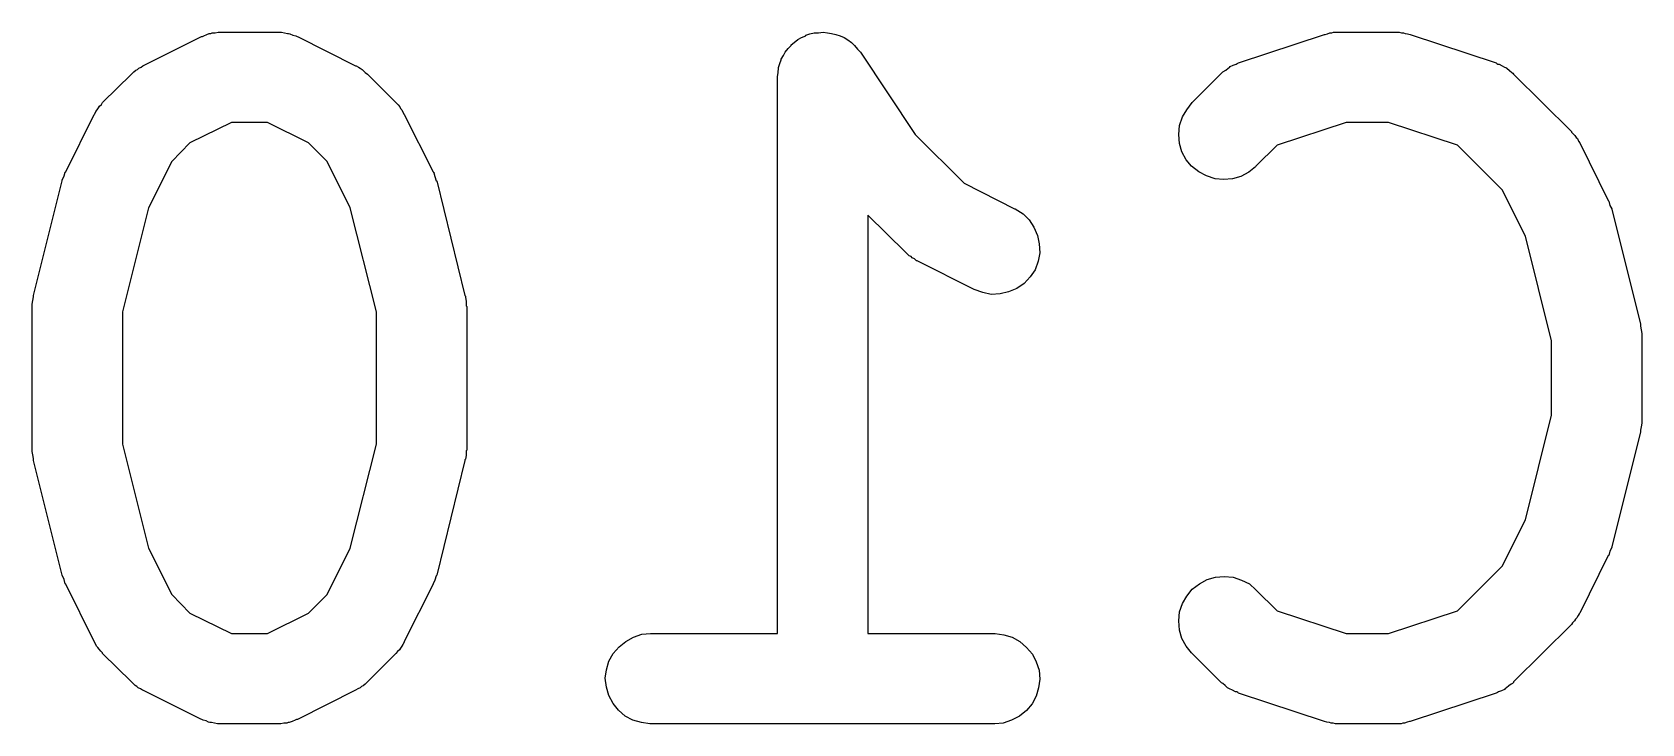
# Model space of a CAD drawing. Extents: x 99.9 to 130.1, y -164.7 to -96.1.
# Drawn here: x 117.463 to 120.137, y -119.896 to -118.746 of the extents above; entities that cross this region are included whole.
import ezdxf

# ---------------------------------------------------------------- set-up
doc = ezdxf.new("R2010")
doc.units = 0
doc.layers.add('BLACK', color=7, linetype='CONTINUOUS')

msp = doc.modelspace()

# ---------------------------------------------------------------- linework, layer by layer
at = {"layer": 'BLACK', "linetype": 'CONTINUOUS'}
for p, q in [((117.746, -118.753), (117.748, -118.752)), ((117.748, -118.752), (117.753, -118.75)), ((117.753, -118.75), (117.757, -118.748)), ((117.757, -118.748), (117.76, -118.748)), ((117.76, -118.748), (117.762, -118.747)), ((117.762, -118.747), (117.767, -118.747)), ((117.767, -118.747), (117.772, -118.746)), ((117.772, -118.746), (117.774, -118.746)), ((117.774, -118.746), (117.776, -118.746)), ((117.776, -118.746), (117.871, -118.746)), ((117.871, -118.746), (117.872, -118.746)), ((117.872, -118.746), (117.875, -118.746)), ((117.875, -118.746), (117.877, -118.746)), ((117.877, -118.746), (117.882, -118.747)), ((117.882, -118.747), (117.887, -118.748)), ((117.887, -118.748), (117.889, -118.748)), ((117.889, -118.748), (117.891, -118.749)), ((117.891, -118.749), (117.896, -118.751)), ((117.896, -118.751), (117.901, -118.752)), ((117.901, -118.752), (117.903, -118.753)), ((118.741, -118.755), (118.748, -118.752)), ((118.748, -118.751), (118.755, -118.749)), ((118.748, -118.752), (118.748, -118.751)), ((118.748, -118.751), (118.748, -118.751)), ((118.755, -118.749), (118.762, -118.747)), ((118.762, -118.747), (118.762, -118.747)), ((118.762, -118.747), (118.762, -118.747)), ((118.762, -118.747), (118.769, -118.747)), ((118.769, -118.747), (118.777, -118.746)), ((118.777, -118.746), (118.777, -118.746)), ((118.777, -118.746), (118.784, -118.747)), ((118.777, -118.746), (118.777, -118.746)), ((118.784, -118.747), (118.791, -118.748)), ((118.791, -118.748), (118.791, -118.748)), ((118.791, -118.748), (118.791, -118.748)), ((118.791, -118.748), (118.798, -118.75)), ((118.798, -118.75), (118.805, -118.752)), ((118.805, -118.752), (118.805, -118.752)), ((118.805, -118.752), (118.805, -118.752)), ((118.805, -118.752), (118.812, -118.755)), ((119.467, -118.797), (119.61, -118.75)), ((119.61, -118.75), (119.611, -118.75)), ((119.611, -118.75), (119.615, -118.749)), ((119.615, -118.749), (119.619, -118.747)), ((119.619, -118.747), (119.622, -118.747)), ((119.622, -118.747), (119.625, -118.746)), ((119.625, -118.746), (119.629, -118.746)), ((119.629, -118.746), (119.633, -118.746)), ((119.633, -118.746), (119.729, -118.746)), ((119.729, -118.746), (119.73, -118.746)), ((119.73, -118.746), (119.734, -118.746)), ((119.734, -118.746), (119.738, -118.747)), ((119.738, -118.747), (119.741, -118.747)), ((119.741, -118.747), (119.744, -118.748)), ((119.744, -118.748), (119.748, -118.749)), ((119.748, -118.749), (119.752, -118.75)), ((119.752, -118.75), (119.895, -118.797)), ((117.647, -118.802), (117.743, -118.754)), ((117.743, -118.754), (117.744, -118.753)), ((117.744, -118.753), (117.746, -118.753)), ((117.903, -118.753), (117.905, -118.754)), ((117.905, -118.754), (118, -118.802)), ((118.711, -118.785), (118.714, -118.779)), ((118.714, -118.779), (118.719, -118.773)), ((118.714, -118.779), (118.714, -118.779)), ((118.714, -118.779), (118.714, -118.779)), ((118.719, -118.773), (118.724, -118.768)), ((118.724, -118.767), (118.729, -118.763)), ((118.724, -118.768), (118.724, -118.767)), ((118.724, -118.767), (118.724, -118.767)), ((118.729, -118.763), (118.735, -118.758)), ((118.735, -118.758), (118.741, -118.755)), ((118.735, -118.758), (118.735, -118.758)), ((118.735, -118.758), (118.735, -118.758)), ((118.812, -118.755), (118.818, -118.759)), ((118.818, -118.759), (118.818, -118.759)), ((118.818, -118.759), (118.818, -118.759)), ((118.818, -118.759), (118.824, -118.763)), ((118.824, -118.763), (118.829, -118.768)), ((118.829, -118.768), (118.829, -118.768)), ((118.829, -118.768), (118.829, -118.768)), ((118.829, -118.768), (118.834, -118.774)), ((118.834, -118.774), (118.839, -118.779)), ((118.839, -118.779), (118.93, -118.916)), ((117.64, -118.806), (117.644, -118.804)), ((117.644, -118.804), (117.647, -118.802)), ((118, -118.802), (118.001, -118.802)), ((118.001, -118.802), (118.005, -118.804)), ((118.005, -118.804), (118.008, -118.806)), ((118.703, -118.805), (118.705, -118.798)), ((118.703, -118.806), (118.703, -118.805)), ((118.703, -118.805), (118.703, -118.805)), ((118.705, -118.798), (118.707, -118.792)), ((118.707, -118.791), (118.711, -118.785)), ((118.707, -118.792), (118.707, -118.791)), ((118.707, -118.792), (118.707, -118.792)), ((119.45, -118.806), (119.452, -118.805)), ((119.452, -118.805), (119.453, -118.803)), ((119.453, -118.803), (119.458, -118.801)), ((119.458, -118.801), (119.463, -118.799)), ((119.463, -118.799), (119.465, -118.798)), ((119.465, -118.798), (119.467, -118.797)), ((119.895, -118.797), (119.896, -118.798)), ((119.896, -118.798), (119.898, -118.799)), ((119.898, -118.799), (119.9, -118.799)), ((119.9, -118.799), (119.905, -118.802)), ((119.905, -118.802), (119.909, -118.804)), ((119.909, -118.804), (119.911, -118.805)), ((119.911, -118.805), (119.913, -118.806)), ((117.58, -118.863), (117.628, -118.816)), ((117.628, -118.816), (117.629, -118.815)), ((117.629, -118.815), (117.632, -118.812)), ((117.632, -118.812), (117.635, -118.809)), ((117.635, -118.809), (117.638, -118.808)), ((117.638, -118.808), (117.64, -118.806)), ((118.008, -118.806), (118.011, -118.808)), ((118.011, -118.808), (118.013, -118.81)), ((118.013, -118.81), (118.016, -118.813)), ((118.016, -118.813), (118.02, -118.816)), ((118.02, -118.816), (118.067, -118.863)), ((118.701, -118.82), (118.702, -118.813)), ((118.701, -118.821), (118.701, -118.82)), ((118.701, -118.82), (118.701, -118.82)), ((118.701, -118.82), (118.701, -118.82)), ((118.701, -118.82), (118.701, -118.82)), ((118.701, -119.746), (118.701, -118.821)), ((118.702, -118.813), (118.703, -118.806)), ((119.39, -118.863), (119.437, -118.816)), ((119.437, -118.816), (119.438, -118.815)), ((119.438, -118.815), (119.44, -118.813)), ((119.44, -118.813), (119.441, -118.812)), ((119.441, -118.812), (119.446, -118.809)), ((119.446, -118.809), (119.45, -118.806)), ((119.913, -118.806), (119.917, -118.81)), ((119.917, -118.81), (119.921, -118.813)), ((119.921, -118.813), (119.923, -118.814)), ((119.923, -118.814), (119.924, -118.816)), ((119.924, -118.816), (120.02, -118.911)), ((117.519, -118.978), (117.566, -118.883)), ((117.566, -118.883), (117.567, -118.882)), ((117.567, -118.882), (117.569, -118.878)), ((117.569, -118.878), (117.571, -118.875)), ((117.571, -118.875), (117.573, -118.872)), ((117.573, -118.872), (117.575, -118.869)), ((117.575, -118.869), (117.578, -118.866)), ((117.578, -118.866), (117.58, -118.863)), ((118.067, -118.863), (118.068, -118.864)), ((118.068, -118.864), (118.071, -118.867)), ((118.071, -118.867), (118.074, -118.87)), ((118.074, -118.87), (118.075, -118.873)), ((118.075, -118.873), (118.077, -118.875)), ((118.077, -118.875), (118.079, -118.879)), ((118.079, -118.879), (118.081, -118.883)), ((118.081, -118.883), (118.129, -118.978)), ((119.374, -118.887), (119.381, -118.875)), ((119.381, -118.875), (119.39, -118.863)), ((117.794, -118.896), (117.725, -118.93)), ((117.854, -118.896), (117.794, -118.896)), ((117.922, -118.93), (117.854, -118.896)), ((119.368, -118.916), (119.369, -118.901)), ((119.369, -118.901), (119.374, -118.887)), ((119.646, -118.896), (119.531, -118.934)), ((119.716, -118.896), (119.646, -118.896)), ((119.831, -118.934), (119.716, -118.896)), ((120.02, -118.911), (120.02, -118.912)), ((120.02, -118.912), (120.023, -118.915)), ((117.725, -118.93), (117.695, -118.961)), ((117.953, -118.961), (117.922, -118.93)), ((118.93, -118.916), (119.011, -118.997)), ((119.369, -118.931), (119.368, -118.916)), ((119.373, -118.945), (119.369, -118.931)), ((119.531, -118.934), (119.496, -118.969)), ((119.905, -119.008), (119.831, -118.934)), ((120.023, -118.915), (120.026, -118.918)), ((120.026, -118.918), (120.028, -118.921)), ((120.028, -118.921), (120.03, -118.923)), ((120.03, -118.923), (120.032, -118.927)), ((120.032, -118.927), (120.034, -118.93)), ((120.034, -118.93), (120.081, -119.026)), ((117.695, -118.961), (117.656, -119.038)), ((117.991, -119.038), (117.953, -118.961)), ((119.38, -118.958), (119.373, -118.945)), ((119.389, -118.969), (119.38, -118.958)), ((117.465, -119.184), (117.513, -118.993)), ((117.513, -118.992), (117.516, -118.985)), ((117.513, -118.993), (117.513, -118.992)), ((117.513, -118.992), (117.513, -118.992)), ((117.513, -118.992), (117.513, -118.992)), ((117.516, -118.985), (117.518, -118.979)), ((117.518, -118.979), (117.519, -118.978)), ((117.519, -118.978), (117.519, -118.978)), ((118.129, -118.978), (118.129, -118.979)), ((118.129, -118.979), (118.13, -118.979)), ((118.13, -118.979), (118.13, -118.98)), ((118.13, -118.98), (118.132, -118.986)), ((118.132, -118.986), (118.134, -118.993)), ((118.134, -118.993), (118.135, -118.993)), ((118.135, -118.993), (118.135, -118.993)), ((118.135, -118.993), (118.182, -119.184)), ((119.401, -118.978), (119.389, -118.969)), ((119.414, -118.985), (119.401, -118.978)), ((119.428, -118.99), (119.414, -118.985)), ((119.442, -118.991), (119.428, -118.99)), ((119.457, -118.99), (119.442, -118.991)), ((119.471, -118.986), (119.457, -118.99)), ((119.484, -118.979), (119.471, -118.986)), ((119.495, -118.97), (119.484, -118.979)), ((119.496, -118.969), (119.495, -118.97)), ((119.011, -118.997), (119.095, -119.04)), ((119.944, -119.085), (119.905, -119.008)), ((117.656, -119.038), (117.613, -119.211)), ((118.035, -119.211), (117.991, -119.038)), ((119.095, -119.04), (119.096, -119.04)), ((119.096, -119.04), (119.109, -119.048)), ((120.081, -119.026), (120.082, -119.027)), ((120.082, -119.027), (120.082, -119.027)), ((120.082, -119.027), (120.082, -119.027)), ((120.082, -119.027), (120.084, -119.034)), ((120.084, -119.034), (120.087, -119.04)), ((120.087, -119.04), (120.087, -119.041)), ((120.087, -119.041), (120.087, -119.041)), ((120.087, -119.041), (120.135, -119.231)), ((118.914, -119.112), (118.851, -119.05)), ((118.851, -119.05), (118.851, -119.746)), ((119.109, -119.048), (119.119, -119.058)), ((119.119, -119.058), (119.127, -119.07)), ((119.127, -119.07), (119.133, -119.084)), ((119.133, -119.084), (119.136, -119.098)), ((119.136, -119.098), (119.137, -119.113)), ((119.987, -119.259), (119.944, -119.085)), ((118.917, -119.115), (118.914, -119.112)), ((118.92, -119.118), (118.917, -119.115)), ((118.923, -119.119), (118.92, -119.118)), ((118.925, -119.121), (118.923, -119.119)), ((118.929, -119.123), (118.925, -119.121)), ((118.932, -119.126), (118.929, -119.123)), ((118.933, -119.126), (118.932, -119.126)), ((119.028, -119.174), (118.933, -119.126)), ((119.137, -119.113), (119.134, -119.127)), ((119.121, -119.153), (119.111, -119.164)), ((119.129, -119.141), (119.121, -119.153)), ((119.134, -119.127), (119.129, -119.141)), ((119.042, -119.179), (119.028, -119.174)), ((119.056, -119.182), (119.042, -119.179)), ((119.085, -119.178), (119.071, -119.181)), ((119.099, -119.172), (119.085, -119.178)), ((119.111, -119.164), (119.099, -119.172)), ((117.463, -119.198), (117.464, -119.192)), ((117.463, -119.2), (117.463, -119.198)), ((117.463, -119.201), (117.463, -119.2)), ((117.463, -119.202), (117.463, -119.201)), ((117.463, -119.44), (117.463, -119.202)), ((117.464, -119.192), (117.465, -119.186)), ((117.465, -119.185), (117.465, -119.184)), ((117.465, -119.186), (117.465, -119.185)), ((118.182, -119.184), (118.183, -119.185)), ((118.183, -119.185), (118.183, -119.186)), ((118.183, -119.186), (118.183, -119.187)), ((118.183, -119.187), (118.184, -119.193)), ((118.184, -119.193), (118.184, -119.199)), ((118.184, -119.199), (118.184, -119.201)), ((118.184, -119.201), (118.185, -119.202)), ((118.185, -119.202), (118.185, -119.44)), ((119.071, -119.181), (119.056, -119.182)), ((117.613, -119.211), (117.613, -119.431)), ((118.035, -119.431), (118.035, -119.211)), ((120.135, -119.231), (120.135, -119.232)), ((120.135, -119.232), (120.135, -119.234)), ((119.987, -119.383), (119.987, -119.259)), ((120.135, -119.234), (120.135, -119.235)), ((120.135, -119.235), (120.136, -119.241)), ((120.136, -119.241), (120.137, -119.247)), ((120.137, -119.247), (120.137, -119.248)), ((120.137, -119.248), (120.137, -119.25)), ((120.137, -119.25), (120.137, -119.392)), ((119.944, -119.557), (119.987, -119.383)), ((120.137, -119.392), (120.137, -119.393)), ((120.137, -119.393), (120.137, -119.395)), ((120.135, -119.411), (120.087, -119.601)), ((120.136, -119.402), (120.135, -119.408)), ((120.135, -119.408), (120.135, -119.409)), ((120.135, -119.409), (120.135, -119.411)), ((120.137, -119.396), (120.136, -119.402)), ((120.137, -119.395), (120.137, -119.396)), ((117.463, -119.441), (117.463, -119.44)), ((117.463, -119.443), (117.463, -119.441)), ((117.464, -119.449), (117.463, -119.443)), ((117.613, -119.431), (117.656, -119.604)), ((117.991, -119.604), (118.035, -119.431)), ((118.185, -119.441), (118.184, -119.442)), ((118.184, -119.442), (118.184, -119.444)), ((118.184, -119.444), (118.184, -119.45)), ((118.185, -119.44), (118.185, -119.441)), ((117.465, -119.455), (117.464, -119.449)), ((117.465, -119.456), (117.465, -119.455)), ((117.465, -119.457), (117.465, -119.456)), ((117.465, -119.458), (117.465, -119.457)), ((117.513, -119.649), (117.465, -119.458)), ((118.182, -119.458), (118.135, -119.649)), ((118.183, -119.456), (118.182, -119.457)), ((118.182, -119.457), (118.182, -119.458)), ((118.184, -119.45), (118.183, -119.456)), ((119.905, -119.634), (119.944, -119.557)), ((117.656, -119.604), (117.695, -119.681)), ((117.953, -119.681), (117.991, -119.604)), ((120.087, -119.603), (120.084, -119.609)), ((120.087, -119.601), (120.087, -119.602)), ((120.087, -119.602), (120.087, -119.602)), ((120.087, -119.602), (120.087, -119.603)), ((119.831, -119.708), (119.905, -119.634)), ((120.081, -119.616), (120.034, -119.712)), ((120.082, -119.616), (120.081, -119.616)), ((120.081, -119.616), (120.081, -119.616)), ((120.084, -119.609), (120.082, -119.616)), ((117.516, -119.656), (117.513, -119.649)), ((117.513, -119.649), (117.513, -119.649)), ((117.513, -119.649), (117.513, -119.649)), ((117.518, -119.663), (117.516, -119.656)), ((118.132, -119.657), (118.129, -119.663)), ((118.134, -119.65), (118.132, -119.657)), ((118.135, -119.649), (118.134, -119.65)), ((118.134, -119.65), (118.134, -119.65)), ((118.134, -119.65), (118.134, -119.65)), ((119.402, -119.663), (119.415, -119.656)), ((119.415, -119.656), (119.429, -119.652)), ((119.429, -119.652), (119.443, -119.651)), ((119.443, -119.651), (119.458, -119.652)), ((119.458, -119.652), (119.472, -119.657)), ((119.472, -119.657), (119.485, -119.663)), ((117.519, -119.664), (117.518, -119.663)), ((117.518, -119.663), (117.518, -119.663)), ((117.518, -119.663), (117.518, -119.663)), ((117.566, -119.759), (117.519, -119.664)), ((117.695, -119.681), (117.725, -119.712)), ((117.922, -119.712), (117.953, -119.681)), ((118.129, -119.664), (118.081, -119.759)), ((118.129, -119.663), (118.129, -119.664)), ((118.129, -119.664), (118.129, -119.664)), ((119.374, -119.696), (119.381, -119.684)), ((119.381, -119.684), (119.39, -119.672)), ((119.39, -119.672), (119.402, -119.663)), ((119.485, -119.663), (119.496, -119.673)), ((119.496, -119.673), (119.531, -119.708)), ((117.725, -119.712), (117.794, -119.746)), ((117.854, -119.746), (117.922, -119.712)), ((119.368, -119.725), (119.369, -119.71)), ((119.369, -119.71), (119.374, -119.696)), ((119.531, -119.708), (119.646, -119.746)), ((119.716, -119.746), (119.831, -119.708)), ((120.033, -119.713), (120.031, -119.716)), ((120.034, -119.712), (120.033, -119.713)), ((119.369, -119.74), (119.368, -119.725)), ((119.373, -119.754), (119.369, -119.74)), ((120.02, -119.731), (119.924, -119.826)), ((120.022, -119.728), (120.02, -119.731)), ((120.025, -119.725), (120.022, -119.728)), ((120.027, -119.722), (120.025, -119.725)), ((120.029, -119.72), (120.027, -119.722)), ((120.031, -119.716), (120.029, -119.72)), ((117.568, -119.763), (117.566, -119.759)), ((117.57, -119.767), (117.568, -119.763)), ((117.572, -119.769), (117.57, -119.767)), ((117.794, -119.746), (117.854, -119.746)), ((118.077, -119.767), (118.075, -119.77)), ((118.079, -119.764), (118.077, -119.767)), ((118.081, -119.76), (118.079, -119.764)), ((118.081, -119.759), (118.081, -119.76)), ((118.428, -119.779), (118.438, -119.768)), ((118.438, -119.768), (118.449, -119.759)), ((118.449, -119.759), (118.462, -119.752)), ((118.462, -119.752), (118.476, -119.747)), ((118.476, -119.747), (118.49, -119.746)), ((118.49, -119.746), (118.701, -119.746)), ((118.851, -119.746), (119.062, -119.746)), ((119.062, -119.746), (119.063, -119.746)), ((119.063, -119.746), (119.077, -119.748)), ((119.077, -119.748), (119.091, -119.752)), ((119.091, -119.752), (119.104, -119.759)), ((119.104, -119.759), (119.115, -119.769)), ((119.38, -119.767), (119.373, -119.754)), ((119.389, -119.778), (119.38, -119.767)), ((119.646, -119.746), (119.716, -119.746)), ((117.574, -119.772), (117.572, -119.769)), ((117.577, -119.775), (117.574, -119.772)), ((117.58, -119.778), (117.577, -119.775)), ((117.58, -119.779), (117.58, -119.778)), ((117.628, -119.826), (117.58, -119.779)), ((118.067, -119.779), (118.02, -119.826)), ((118.07, -119.776), (118.067, -119.779)), ((118.073, -119.773), (118.07, -119.776)), ((118.075, -119.77), (118.073, -119.773)), ((118.417, -119.806), (118.421, -119.792)), ((118.421, -119.792), (118.428, -119.779)), ((119.115, -119.769), (119.125, -119.78)), ((119.125, -119.78), (119.131, -119.793)), ((119.131, -119.793), (119.136, -119.807)), ((119.39, -119.779), (119.389, -119.778)), ((119.437, -119.826), (119.39, -119.779)), ((118.415, -119.82), (118.417, -119.806)), ((118.417, -119.835), (118.415, -119.82)), ((119.136, -119.807), (119.137, -119.822)), ((117.631, -119.829), (117.628, -119.826)), ((117.634, -119.832), (117.631, -119.829)), ((117.637, -119.834), (117.634, -119.832)), ((117.639, -119.836), (117.637, -119.834)), ((117.643, -119.838), (117.639, -119.836)), ((117.646, -119.84), (117.643, -119.838)), ((117.647, -119.84), (117.646, -119.84)), ((117.743, -119.888), (117.647, -119.84)), ((118, -119.84), (117.905, -119.888)), ((118.004, -119.838), (118, -119.84)), ((118.008, -119.836), (118.004, -119.838)), ((118.01, -119.834), (118.008, -119.836)), ((118.013, -119.833), (118.01, -119.834)), ((118.016, -119.83), (118.013, -119.833)), ((118.019, -119.827), (118.016, -119.83)), ((118.02, -119.826), (118.019, -119.827)), ((118.421, -119.849), (118.417, -119.835)), ((119.135, -119.836), (119.131, -119.85)), ((119.137, -119.822), (119.135, -119.836)), ((119.439, -119.828), (119.437, -119.826)), ((119.441, -119.829), (119.439, -119.828)), ((119.445, -119.832), (119.441, -119.829)), ((119.449, -119.836), (119.445, -119.832)), ((119.451, -119.837), (119.449, -119.836)), ((119.452, -119.838), (119.451, -119.837)), ((119.457, -119.84), (119.452, -119.838)), ((119.462, -119.843), (119.457, -119.84)), ((119.464, -119.843), (119.462, -119.843)), ((119.466, -119.844), (119.464, -119.843)), ((119.467, -119.845), (119.466, -119.844)), ((119.61, -119.892), (119.467, -119.845)), ((119.895, -119.845), (119.752, -119.892)), ((119.897, -119.844), (119.895, -119.845)), ((119.899, -119.843), (119.897, -119.844)), ((119.904, -119.841), (119.899, -119.843)), ((119.909, -119.839), (119.904, -119.841)), ((119.91, -119.837), (119.909, -119.839)), ((119.912, -119.836), (119.91, -119.837)), ((119.916, -119.833), (119.912, -119.836)), ((119.92, -119.83), (119.916, -119.833)), ((119.922, -119.829), (119.92, -119.83)), ((119.924, -119.827), (119.922, -119.829)), ((119.924, -119.826), (119.924, -119.827)), ((118.428, -119.862), (118.421, -119.849)), ((118.437, -119.873), (118.428, -119.862)), ((118.448, -119.883), (118.437, -119.873)), ((119.115, -119.874), (119.103, -119.883)), ((119.124, -119.863), (119.115, -119.874)), ((119.131, -119.85), (119.124, -119.863)), ((117.745, -119.889), (117.743, -119.888)), ((117.747, -119.89), (117.745, -119.889)), ((117.752, -119.891), (117.747, -119.89)), ((117.756, -119.893), (117.752, -119.891)), ((117.758, -119.894), (117.756, -119.893)), ((117.761, -119.894), (117.758, -119.894)), ((117.766, -119.895), (117.761, -119.894)), ((117.771, -119.896), (117.766, -119.895)), ((117.773, -119.896), (117.771, -119.896)), ((117.775, -119.896), (117.773, -119.896)), ((117.776, -119.896), (117.775, -119.896)), ((117.871, -119.896), (117.776, -119.896)), ((117.874, -119.896), (117.871, -119.896)), ((117.876, -119.896), (117.874, -119.896)), ((117.881, -119.895), (117.876, -119.896)), ((117.886, -119.895), (117.881, -119.895)), ((117.888, -119.894), (117.886, -119.895)), ((117.89, -119.894), (117.888, -119.894)), ((117.895, -119.892), (117.89, -119.894)), ((117.9, -119.89), (117.895, -119.892)), ((117.902, -119.889), (117.9, -119.89)), ((117.904, -119.889), (117.902, -119.889)), ((117.905, -119.888), (117.904, -119.889)), ((118.461, -119.89), (118.448, -119.883)), ((118.475, -119.894), (118.461, -119.89)), ((118.489, -119.896), (118.475, -119.894)), ((118.49, -119.896), (118.489, -119.896)), ((119.062, -119.896), (118.49, -119.896)), ((119.076, -119.895), (119.062, -119.896)), ((119.09, -119.89), (119.076, -119.895)), ((119.103, -119.883), (119.09, -119.89)), ((119.614, -119.893), (119.61, -119.892)), ((119.618, -119.894), (119.614, -119.893)), ((119.621, -119.895), (119.618, -119.894)), ((119.624, -119.895), (119.621, -119.895)), ((119.628, -119.896), (119.624, -119.895)), ((119.632, -119.896), (119.628, -119.896)), ((119.633, -119.896), (119.632, -119.896)), ((119.729, -119.896), (119.633, -119.896)), ((119.733, -119.896), (119.729, -119.896)), ((119.737, -119.896), (119.733, -119.896)), ((119.74, -119.895), (119.737, -119.896)), ((119.743, -119.895), (119.74, -119.895)), ((119.747, -119.893), (119.743, -119.895)), ((119.751, -119.892), (119.747, -119.893)), ((119.752, -119.892), (119.751, -119.892))]:
    msp.add_line(p, q, dxfattribs=at)

doc.saveas('drawing.dxf')
